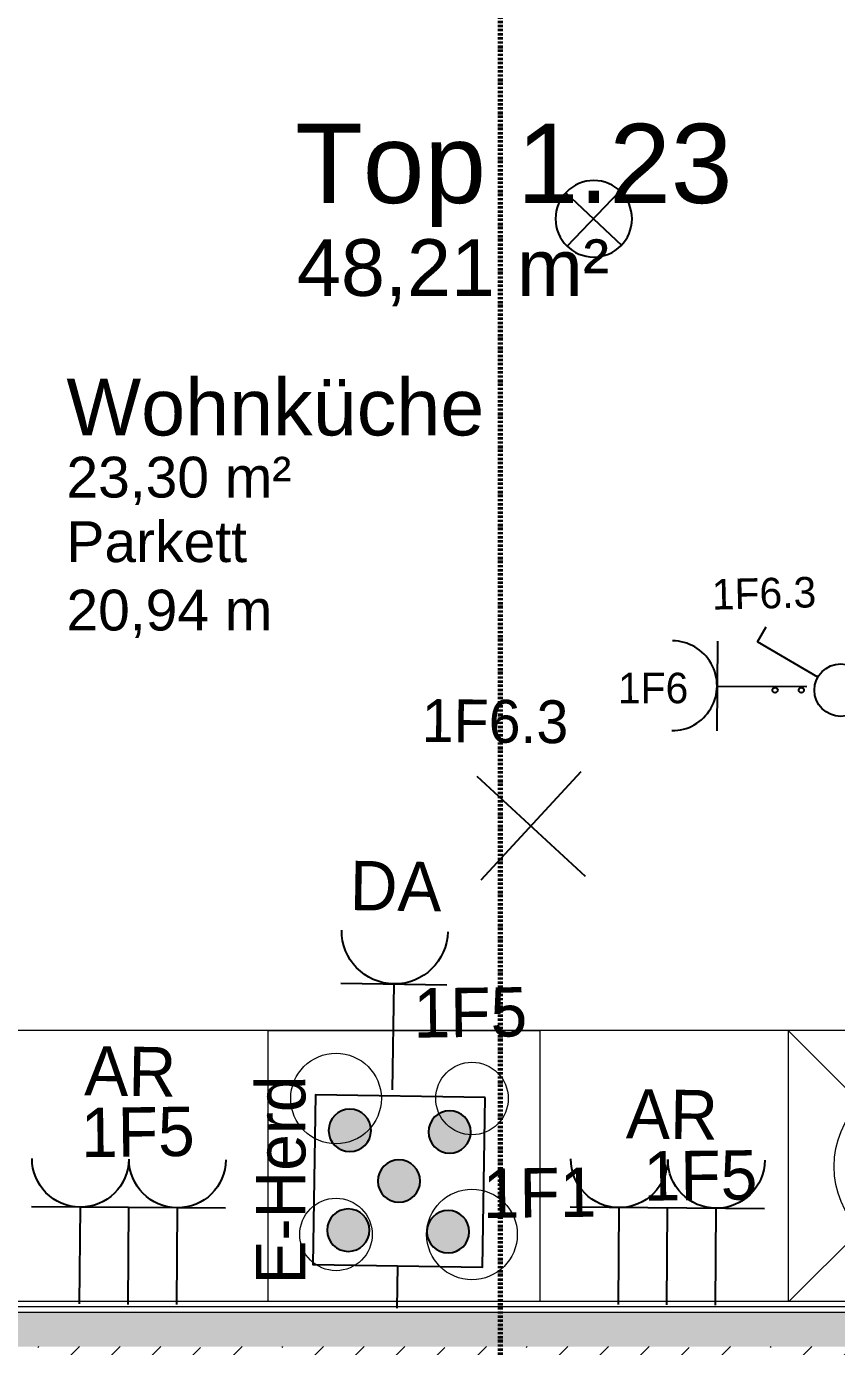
# Model space of a CAD drawing. Header units: metres. Extents: x -15638 to 29611, y -11908 to 29644.
# Drawn here: x 4083 to 5871, y 9588 to 12502 of the extents above; entities that cross this region are included whole.
import ezdxf
from ezdxf.enums import TextEntityAlignment as Align

# ---------------------------------------------------------------- set-up
doc = ezdxf.new("R2010")
doc.units = ezdxf.units.M
doc.linetypes.add('Achse', pattern=[0.009, 0.005, -0.002, 0, -0.002])
for name, color, linetype, lineweight in [('A_Moebel', 6, 'Continuous', 13), ('A_Raeume_', 7, 'Continuous', 5), ('A_Raeume_Beschriftung_', 7, 'Continuous', 9), ('A_Sanitaer', 3, 'Continuous', 13), ('A_Waende', 7, 'Continuous', 13), ('G-ANNO-SYMB_', 111, 'Continuous', 9)]:
    doc.layers.add(name, color=color, linetype=linetype, lineweight=lineweight)
doc.layers.add('E_Steckdose+Schalter', color=150, linetype='Continuous', true_color=0x0b6cf4)
doc.layers.add('ET_LEGENDE - Wohnung$0$800_KO_HI____L', color=130, linetype='Continuous')
doc.styles.add('Arial_1', font='arial.ttf', dxfattribs={"height": 0.175})
doc.styles.add('Arial_2', font='arial.ttf', dxfattribs={"height": 0.09})
doc.styles.add('Arial_3', font='arial.ttf', dxfattribs={"height": 0.125})
doc.styles.add('ET_LEGENDE - Wohnung$0$ROMANS', font='romans.shx', dxfattribs={"width": 0.6})

# ---------------------------------------------------------------- blocks, each defined once
blk = doc.blocks.new('*U566')
for p, q in [((-125.3, 0), (125.3, 0)), ((0, 0), (0, -125))]:
    blk.add_line(p, q)
for centre in [(-62.8, 62.6), (62.5, 62.5)]:
    blk.add_arc(centre, 62.5, 180, 0)
at = {"layer": 'ET_LEGENDE - Wohnung$0$800_KO_HI____L'}
for p, q in [((-62.8, 0.1), (-62.8, -124.9)), ((62.5, 0), (62.5, -125))]:
    blk.add_line(p, q, dxfattribs=at)
at = {"style": 'ET_LEGENDE - Wohnung$0$ROMANS', "width": 0.8, "flags": 1}
for tag, p in [('RAUMBUCHNUMMER', (0, -425)), ('ANLAGE', (0, -595.4)), ('TEILANLAGE_NR', (0, -755.5)), ('KOMPONENTE', (0, -901.3)), ('KOMPONENTE_NR', (0, -1063.3)), ('BEZEICHNUNG', (0, -1205.6)), ('TYP', (0, -1346.7)), ('HERSTELLER', (0, -1514.1)), ('MODEL', (0, -1677.3)), ('LEISTUNG_MAX', (0, -1851.5)), ('SPEZIFISCH_1', (0, -2012.8)), ('SPEZIFISCH_2', (0, -2200)), ('SPEZIFISCH_3', (0, -2374.2)), ('SPEZIFISCH_4', (0, -2548.5)), ('SPEZIFISCH_5', (0, -2722.7)), ('GEWERKE_CODE', (0, -2897)), ('LV_POS', (0, -3071.2)), ('ZAEHLER', (0, -3245.5)), ('PLATZHALTER_1', (0, -3419.7)), ('PLATZHALTER_2', (0, -3594)), ('PLATZHALTER_3', (0, -3768.2)), ('JOBLISTE_VDMA', (0, -3942.5))]:
    blk.add_attdef(tag, text='', height=100, dxfattribs=at).set_placement(p, align=Align.MIDDLE)
blk = doc.blocks.new('*U556')
h = blk.add_hatch(color=256)
edge = h.paths.add_edge_path()
edge.add_arc((-58.8, 58.8), 25, 0, 360)
h = blk.add_hatch(color=256)
edge = h.paths.add_edge_path()
edge.add_arc((58.8, 58.8), 25, 0, 360)
h = blk.add_hatch(color=256)
edge = h.paths.add_edge_path()
edge.add_arc((0, 0), 25, 0, 360)
h = blk.add_hatch(color=256)
edge = h.paths.add_edge_path()
edge.add_arc((-58.8, -58.8), 25, 0, 360)
h = blk.add_hatch(color=256)
edge = h.paths.add_edge_path()
edge.add_arc((58.8, -58.8), 25, 0, 360)
blk.add_line((0, -100), (0, -150))
blk.add_lwpolyline([(-100, 100), (100, 100), (100, -100), (-100, -100)], close=True)
for centre in [(-58.8, 58.8), (58.8, 58.8), (58.8, 58.8), (0, 0), (0, 0), (-58.8, -58.8), (-58.8, -58.8), (58.8, -58.8), (58.8, -58.8)]:
    blk.add_circle(centre, 25)
at = {"style": 'ET_LEGENDE - Wohnung$0$ROMANS', "width": 0.6, "flags": 1}
for tag, p in [('RAUMBUCHNUMMER', (0, -400)), ('ANLAGE', (0, -550))]:
    blk.add_attdef(tag, text='', height=100, dxfattribs=at).set_placement(p, align=Align.MIDDLE)
for tag, p in [('TEILANLAGE_NR', (0, -700)), ('KOMPONENTE', (0, -850)), ('KOMPONENTE_NR', (0, -1000)), ('BEZEICHNUNG', (0, -1150)), ('TYP', (0, -1300)), ('HERSTELLER', (0, -1450)), ('MODEL', (0, -1600)), ('LEISTUNG_MAX', (0, -1750)), ('SPEZIFISCH_1', (0, -1900)), ('SPEZIFISCH_2', (0, -2050)), ('SPEZIFISCH_3', (0, -2200)), ('SPEZIFISCH_4', (0, -2350)), ('SPEZIFISCH_5', (0, -2500)), ('GEWERKE_CODE', (0, -2650)), ('LV_POS', (0, -2800)), ('ZAEHLER', (0, -2950)), ('PLATZHALTER_1', (0, -3100)), ('PLATZHALTER_2', (0, -3250)), ('PLATZHALTER_3', (0, -3400)), ('JOBLISTE_VDMA', (0, -3550)), ('ET_SPEZIFISCH_1', (0, -3700)), ('ET_SPEZIFISCH_2', (0, -3850)), ('ET_SPEZIFISCH_3', (0, -4000)), ('ET_SPEZIFISCH_4', (0, -4150)), ('ET_SPEZIFISCH_5', (0, -4300)), ('ET_SPEZIFISCH_6', (0, -4450)), ('ET_SPEZIFISCH_7', (0, -4600))]:
    blk.add_attdef(tag, text='', height=100, dxfattribs=at).set_placement(p, align=Align.MIDDLE_CENTER)
blk = doc.blocks.new('*U567')
for p, q in [((62.5, 0), (-62.5, 0)), ((0, 0), (0, -125))]:
    blk.add_line(p, q)
blk.add_arc((0, 62.5), 62.5, 180, 0)
at = {"style": 'ET_LEGENDE - Wohnung$0$ROMANS', "width": 0.8, "flags": 1}
for tag, p in [('RAUMBUCHNUMMER', (0, -425)), ('ANLAGE', (0, -595.4)), ('TEILANLAGE_NR', (0, -755.5)), ('KOMPONENTE', (0, -901.3)), ('KOMPONENTE_NR', (0, -1063.3)), ('BEZEICHNUNG', (0, -1205.6)), ('TYP', (0, -1346.7)), ('HERSTELLER', (0, -1514.1)), ('MODEL', (0, -1677.3)), ('LEISTUNG_MAX', (0, -1851.5)), ('SPEZIFISCH_1', (0, -2012.8)), ('SPEZIFISCH_2', (0, -2200)), ('SPEZIFISCH_3', (0, -2374.2)), ('SPEZIFISCH_4', (0, -2548.5)), ('SPEZIFISCH_5', (0, -2722.7)), ('GEWERKE_CODE', (0, -2897)), ('LV_POS', (0, -3071.2)), ('ZAEHLER', (0, -3245.5)), ('PLATZHALTER_1', (0, -3419.7)), ('PLATZHALTER_2', (0, -3594)), ('PLATZHALTER_3', (0, -3768.2)), ('JOBLISTE_VDMA', (0, -3942.5)), ('ET_SPEZIFISCH_1', (0, -4116.7)), ('ET_SPEZIFISCH_2', (0, -4291)), ('ET_SPEZIFISCH_3', (0, -4465.2)), ('ET_SPEZIFISCH_4', (0, -4639.5)), ('ET_SPEZIFISCH_5', (0, -4813.7)), ('ET_SPEZIFISCH_6', (0, -4988)), ('ET_SPEZIFISCH_7', (0, -5162.2))]:
    blk.add_attdef(tag, text='', height=100, dxfattribs=at).set_placement(p, align=Align.MIDDLE)
blk = doc.blocks.new('*U557')
for p, q in [((-70.7, -70.7), (70.7, 70.7)), ((70.7, -70.7), (-70.7, 70.7))]:
    blk.add_line(p, q)
at = {"style": 'ET_LEGENDE - Wohnung$0$ROMANS', "width": 0.6, "flags": 1}
for tag, p in [('RAUMBUCHNUMMER', (0, -400)), ('ANLAGE', (0, -550))]:
    blk.add_attdef(tag, text='', height=100, dxfattribs=at).set_placement(p, align=Align.MIDDLE)
for tag, p in [('TEILANLAGE_NR', (0, -700)), ('KOMPONENTE', (0, -850)), ('KOMPONENTE_NR', (0, -1000)), ('BEZEICHNUNG', (0, -1150)), ('TYP', (0, -1300)), ('HERSTELLER', (0, -1450)), ('MODEL', (0, -1600)), ('LEISTUNG_MAX', (0, -1750)), ('SPEZIFISCH_1', (0, -1900)), ('SPEZIFISCH_2', (0, -2050)), ('SPEZIFISCH_3', (0, -2200)), ('SPEZIFISCH_4', (0, -2350)), ('SPEZIFISCH_5', (0, -2500)), ('GEWERKE_CODE', (0, -2650)), ('LV_POS', (0, -2800)), ('ZAEHLER', (0, -2950)), ('PLATZHALTER_1', (0, -3100)), ('PLATZHALTER_2', (0, -3250)), ('PLATZHALTER_3', (0, -3400)), ('JOBLISTE_VDMA', (0, -3550)), ('ET_SPEZIFISCH_1', (0, -3700)), ('ET_SPEZIFISCH_2', (0, -3850)), ('ET_SPEZIFISCH_3', (0, -4000)), ('ET_SPEZIFISCH_4', (0, -4150)), ('ET_SPEZIFISCH_5', (0, -4300)), ('ET_SPEZIFISCH_6', (0, -4450)), ('ET_SPEZIFISCH_7', (0, -4600))]:
    blk.add_attdef(tag, text='', height=100, dxfattribs=at).set_placement(p, align=Align.MIDDLE_CENTER)
blk = doc.blocks.new('*U548')
for p, q in [((25, 43.3), (91.7, 158.8)), ((91.7, 158.8), (120.5, 142.1))]:
    blk.add_line(p, q)
blk.add_circle((0, 0), 50)
at = {"layer": 'ET_LEGENDE - Wohnung$0$800_KO_HI____L'}
for centre in [(0, 125), (0, 75), (-50, -75), (0, -75), (50, -75), (0, -125)]:
    blk.add_circle(centre, 5, dxfattribs=at)
at = {"style": 'ET_LEGENDE - Wohnung$0$ROMANS', "width": 0.6, "flags": 1}
for tag, p in [('RAUMBUCHNUMMER', (-0.2, -465.7)), ('ANLAGE', (-0.2, -615.7))]:
    blk.add_attdef(tag, text='', height=100, dxfattribs=at).set_placement(p, align=Align.MIDDLE)
for tag, p in [('TEILANLAGE_NR', (-0.2, -765.7)), ('KOMPONENTE', (-0.2, -915.7)), ('KOMPONENTE_NR', (-0.2, -1065.7)), ('BEZEICHNUNG', (-0.2, -1215.7)), ('TYP', (-0.2, -1365.7)), ('HERSTELLER', (-0.2, -1515.7)), ('MODEL', (-0.2, -1665.7)), ('LEISTUNG_MAX', (-0.2, -1815.7)), ('SPEZIFISCH_1', (-0.2, -1965.7)), ('SPEZIFISCH_2', (-0.2, -2115.7)), ('SPEZIFISCH_3', (-0.2, -2265.7)), ('SPEZIFISCH_4', (-0.2, -2415.7)), ('SPEZIFISCH_5', (-0.2, -2565.7)), ('GEWERKE_CODE', (-0.2, -2715.7)), ('LV_POS', (-0.2, -2865.7)), ('ZAEHLER', (-0.2, -3015.7)), ('PLATZHALTER_1', (-0.2, -3165.7)), ('PLATZHALTER_2', (-0.2, -3315.7)), ('PLATZHALTER_3', (-0.2, -3465.7)), ('JOBLISTE_VDMA', (-0.2, -3615.7)), ('ET_SPEZIFISCH_1', (-0.2, -3765.7)), ('ET_SPEZIFISCH_2', (-0.2, -3915.7)), ('ET_SPEZIFISCH_3', (-0.2, -4065.7)), ('ET_SPEZIFISCH_4', (-0.2, -4215.7)), ('ET_SPEZIFISCH_5', (-0.2, -4365.7)), ('ET_SPEZIFISCH_6', (-0.2, -4515.7)), ('ET_SPEZIFISCH_7', (-0.2, -4665.7))]:
    blk.add_attdef(tag, text='', height=100, dxfattribs=at).set_placement(p, align=Align.MIDDLE_CENTER)
blk = doc.blocks.new('hzmdba')
at = {"color": 1}
for points in [[(5046.03, 1505.526), (5046.95, 1503.842)], [(5045.639, 1504.237), (5047.346, 1505.147)]]:
    blk.add_lwpolyline(points, dxfattribs=at)
blk.add_circle((5046.5, 1504.686), 0.963, dxfattribs=at)
blk = doc.blocks.new('Sani_Kueche_Zeile - Tiefe_600-7586011-263_PP_03DG_BT1')
at = {"layer": 'A_Sanitaer'}
for p, q in [((-1.2005, 0.0229), (-1.2005, -0.5746)), ((2.347, -0.5746), (2.347, -0.4554)), ((-1.2005, -0.5746), (-0.4005, -0.5746)), ((-0.4005, -0.5746), (0.547, -0.5746)), ((0.547, -0.5746), (1.147, -0.5746)), ((1.147, -0.5746), (1.747, -0.5746)), ((1.747, -0.5746), (2.347, -0.5746))]:
    blk.add_line(p, q, dxfattribs=at)
blk = doc.blocks.new('MSys_Kueche_Herd - 600-V42-263_PP_03DG_BT1')
at = {"layer": 'A_Moebel'}
for p, q in [((-1.2005, 0.5746), (-0.6005, 0.5746)), ((-1.2005, -0.0229), (-1.2005, 0.5746)), ((-1.2005, 0.5746), (-0.6005, 0.5746)), ((-1.2005, -0.0229), (-1.2005, 0.5746)), ((-0.6005, 0.5746), (-0.6005, -0.0229)), ((-0.6005, 0.5746), (-0.6005, -0.0229))]:
    blk.add_line(p, q, dxfattribs=at)
for centre, radius in [((-1.0505, 0.4246), 0.1), ((-0.7505, 0.4246), 0.08), ((-1.0505, 0.1246), 0.08), ((-0.7505, 0.1246), 0.1)]:
    blk.add_circle(centre, radius, dxfattribs=at)
blk = doc.blocks.new('MSys_Kueche_Geschirrspueler - 600-V43-263_PP_03DG_BT1')
at = {"layer": 'A_Moebel'}
for p, q in [((-1.0409, -0.1342), (-1.2005, 0.0254)), ((-0.6005, 0.0254), (-1.2005, 0.0254)), ((-1.2005, 0.0254), (-1.2005, -0.5721)), ((-0.6005, 0.0254), (-0.7601, -0.1342)), ((-0.6005, -0.5721), (-0.6005, 0.0254)), ((-1.0409, -0.415), (-1.198, -0.5721)), ((-0.603, -0.5721), (-0.7601, -0.415))]:
    blk.add_line(p, q, dxfattribs=at)
blk.add_circle((-0.9005, -0.2746), 0.1985, dxfattribs=at)
blk = doc.blocks.new('354354')
at = {"layer": 'A_Waende', "lineweight": 5}
h = blk.add_hatch(dxfattribs=at)
h.set_pattern_fill('FP_33', color=250, angle=45, style=0, pattern_type=2)
h.set_pattern_definition([(225, (24.15689, 80.43552), (-0.1270034, -0.254), [0.02245, -0.15715]), (225, (24.10881, 80.323795), (-0.1270034, -0.254), [0.02245, -0.15715]), (225, (24.09325, 80.43552), (-0.1270034, -0.254), [0.02245, -0.15715]), (225, (24.04517, 80.323795), (-0.1270034, -0.254), [0.02245, -0.15715]), (251.565, (24.140626, 80.419254), (-0.1270007, -0.5079977), [0.0502, -0.35141]), (251.565, (24.124362, 80.37188), (-0.1270007, -0.50799766), [0.0502, -0.35141]), (251.565, (24.076986, 80.419254), (-0.1270007, -0.50799766), [0.0502, -0.35141]), (251.565, (24.060722, 80.37188), (-0.1270007, -0.50799766), [0.0502, -0.35141]), (315, (24.140626, 80.3245), (-0.1270034, 0.254), [0.02245, -0.15715]), (315, (24.09325, 80.43552), (-0.1270034, 0.254), [0.02245, -0.15715]), (315, (24.07699, 80.3245), (-0.1270034, 0.254), [0.02245, -0.15715]), (315, (24.02961, 80.43552), (-0.1270034, 0.254), [0.02245, -0.15715]), (288.435, (24.124362, 80.37188), (-0.1270007, 0.50799766), [0.0502, -0.35141]), (288.435, (24.108806, 80.41996), (-0.1270007, 0.50799766), [0.0502, -0.35141]), (288.435, (24.060722, 80.37188), (-0.1270007, 0.50799766), [0.0502, -0.35141]), (288.435, (24.045166, 80.41996), (-0.1270007, 0.50799766), [0.0502, -0.35141])])
h.paths.add_polyline_path([(25.9071, 80.3355), (25.9927, 80.3355), (25.9927, 80.4105), (22.3202, 80.4105), (22.3202, 80.3355), (25.8902, 80.3355)])
h = blk.add_hatch(dxfattribs=at)
h.set_pattern_fill('FP_4', color=250, style=0, pattern_type=2)
h.set_pattern_definition([(45, (0, 0), (-0.08980256, 0.08980256), []), (45, (0.0898, 0), (-0.08980256, 0.08980256), [0.0635, -0.03175])])
h.paths.add_polyline_path([(27.6527, 80.1555), (31.9463, 80.1555), (31.9463, 80.3355), (27.6327, 80.3355), (27.6327, 80.1555)])
h.paths.add_polyline_path([(25.9071, 80.1555), (26.6127, 80.1555), (26.6127, 80.3355), (22.0777, 80.3355), (22.0777, 80.1555), (25.8902, 80.1555)])
at = {"layer": 'A_Raeume_', "flags": 128}
blk.add_lwpolyline([(28.1677, 85.058), (22.3202, 85.058), (22.3202, 82.6355), (22.3202, 80.4355), (25.8677, 80.4355), (25.8677, 81.9355), (27.7227, 81.9355), (27.7227, 82.5555), (28.1677, 82.5555)], close=True, dxfattribs=at)
at = {"layer": 'A_Waende'}
for p, q in [((22.3202, 80.4355), (25.9927, 80.4355)), ((25.9927, 80.4105), (22.3202, 80.4105))]:
    blk.add_line(p, q, dxfattribs=at)
at = {"layer": 'A_Waende', "lineweight": 18}
blk.add_line((25.9927, 80.423), (22.3202, 80.423), dxfattribs=at)
at = {"layer": 'G-ANNO-SYMB_', "linetype": 'Achse', "lineweight": 70}
blk.add_line((24.0321, 91.5516), (24.0321, 68.006), dxfattribs=at)
at = {"layer": 'A_Moebel'}
for name, p in [('MSys_Kueche_Herd - 600-V42-263_PP_03DG_BT1', (24.7206, 80.4584)), ('MSys_Kueche_Geschirrspueler - 600-V43-263_PP_03DG_BT1', (25.8681, 81.0076))]:
    blk.add_blockref(name, p, dxfattribs=at)
at = {"layer": 'A_Sanitaer', "rotation": 180}
blk.add_blockref('Sani_Kueche_Zeile - Tiefe_600-7586011-263_PP_03DG_BT1', (24.6672, 80.4584), dxfattribs=at)
at = {"layer": 'A_Raeume_Beschriftung_', "attachment_point": 1}
for s, insert, char_height, width, style in [('Top 1.23', (23.5799, 83.0341), 0.175, 1.190506, 'Arial_1'), ('48,21 m²', (23.5839, 82.7793), 0.125, 0.837763, 'Arial_3'), ('Wohnküche', (23.0753, 82.4713), 0.125, 1.110337, 'Arial_3'), ('23,30 m²', (23.0753, 82.2993), 0.09, 0.58924, 'Arial_2'), ('Parkett', (23.0753, 82.1568), 0.09, 0.464979, 'Arial_2'), ('20,94 m', (23.0753, 82.0059), 0.09, 0.541139, 'Arial_2')]:
    blk.add_mtext(s, dxfattribs=dict(at, insert=insert, char_height=char_height, width=width, style=style))

msp = doc.modelspace()

# ---------------------------------------------------------------- block references
at = {"xscale": 1000, "yscale": 1000, "zscale": 1000}
msp.add_blockref('354354', (-18903.7, -70747.2), dxfattribs=at)
at = {"extrusion": (-0.012237, 3.33787e-05, 0.999925), "xscale": -87.70202311672725, "yscale": 87.70202311672806, "zscale": 87.70202311672804, "rotation": 164.9206533351098}
msp.add_blockref('hzmdba', (-387682.4, 254639.5, -64.9), dxfattribs=at)
at = {"layer": 'E_Steckdose+Schalter'}
for name, p, xscale, yscale, zscale, rotation in [('*U548', (5879.9, 11037), 1.158225034426244, 1.158225034426244, 1.158225034426244, 89.94681472024025), ('*U567', (5607.1, 11046.1), 1.586793636067308, 1.586793636067308, 1.586793636067308, 89.61422676360475), ('*U557', (5196.5, 10737.1), 1.626603779674899, 1.626603779674899, 1.626603779674899, 182.2804756445144), ('*U567', (4894.1, 10388.7), -1.872466151812784, 1.872466151812784, 1.872466151812784, 359.1043585717039), ('*U556', (4905.3, 9953.6), -1.872466151812784, 1.872466151812784, 1.872466151812784, 359.1043585717039), ('*U566', (4308.5, 9895.2), -1.709411511611679, 1.709411511611679, 1.70941151161168, 359.5670765846539), ('*U566', (5497.4, 9894.2), -1.709411511611679, 1.709411511611679, 1.70941151161168, 359.5670765846539)]:
    msp.add_blockref(name, p, dxfattribs=dict(at, xscale=xscale, yscale=yscale, zscale=zscale, rotation=rotation))

# ---------------------------------------------------------------- texts
at = {"color": 212}
for s, height, rotation, p in [('1F6.3', 67.36, 1.3229, (5596.3, 11214.6)), ('1F6', 67.36, 0.0422, (5388.5, 11008)), ('1F6.3', 94.6, 359.4197, (4955.2, 10922.9)), ('1F5', 108.9, 0.6968, (4937.9, 10270)), ('1F5', 108.9, 0.6968, (4204.2, 10006.2)), ('1F5', 108.9, 0.6968, (5445.6, 9910.2)), ('1F1', 108.9, 0.6968, (5090.7, 9872))]:
    msp.add_text(s, height=height, rotation=rotation, dxfattribs=at).set_placement(p)
at = {"color": 30, "true_color": 0xf26722}
for s, rotation, p in [('DA', 359.1044, (4796.2, 10551.7)), ('AR', 359.1044, (4210.6, 10143)), ('E-Herd', 89.9887, (4698.8, 9725.4)), ('AR', 359.1044, (5405.8, 10048.1))]:
    msp.add_text(s, height=108.9, rotation=rotation, dxfattribs=at).set_placement(p)

doc.saveas('drawing.dxf')
